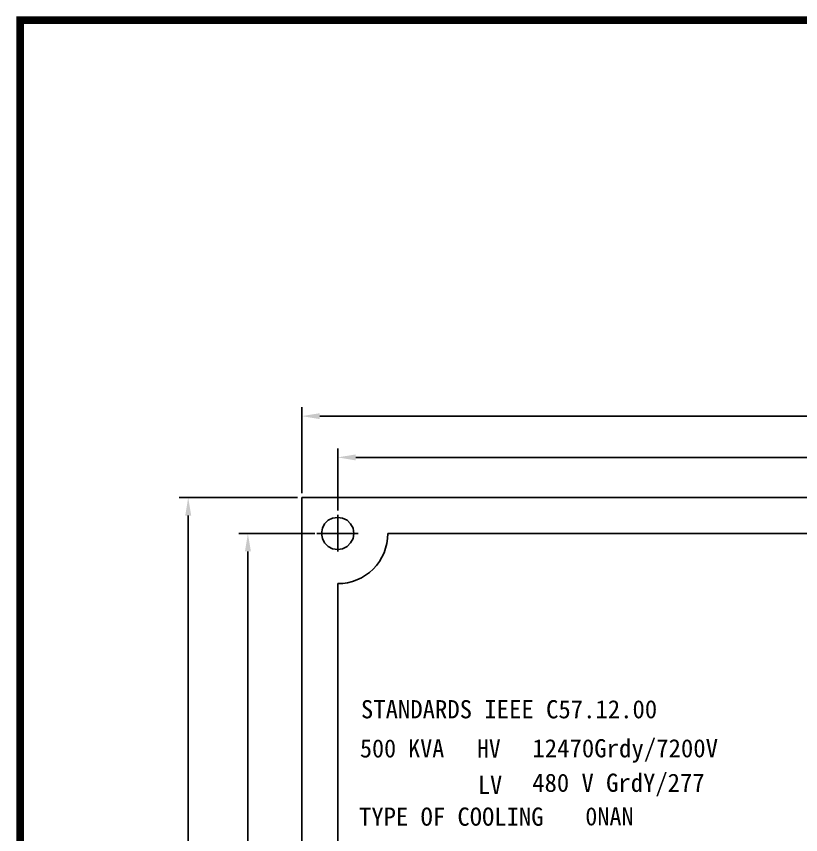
# Model space of a CAD drawing. Header units: millimetres. Extents: x 261789 to 272313, y -191856 to -185409.
# Drawn here: x 272094.9 to 272204.1, y -190878.4 to -190764.5 of the extents above; entities that cross this region are included whole.
import ezdxf

# ---------------------------------------------------------------- set-up
doc = ezdxf.new("R2010")
doc.units = ezdxf.units.MM
doc.header["$LTSCALE"] = 13
for name, color, linetype in [('1', 4, 'Continuous'), ('2', 3, 'Continuous'), ('PDF_Geometry', 7, 'Continuous')]:
    doc.layers.add(name, color=color, linetype=linetype)
doc.styles.add('PDF FangSong', font='simfang.ttf')
doc.styles.get("Standard").update_dxf_attribs({"font": 'gbenor.shx', "bigfont": 'gbcbig.shx'})
doc.dimstyles.new('ISO-25', dxfattribs={"dimtxt": 2.5, "dimasz": 2.5, "dimexe": 1.25, "dimexo": 0.625, "dimtad": 1, "dimtxsty": 'Standard', "dimcen": 2.5, "dimadec": 0, "dimazin": 0, "dimtfac": 1, "dimtmove": 0, "dimatfit": 3, "dimfxl": 1, "dimarcsym": 0})

# ---------------------------------------------------------------- blocks, each defined once
blk = doc.blocks.new('*D54')
at = {"layer": '2', "color": 0, "linetype": 'Continuous', "lineweight": -2}
for p, q in [((272139.6, -190833.29), (272139.6, -190824.66)), ((272279.57, -190833.29), (272279.57, -190824.66)), ((272142.1, -190825.91), (272277.07, -190825.91))]:
    blk.add_line(p, q, dxfattribs=at)
at = {"layer": '2', "color": 0, "linetype": 'Continuous'}
for points in [[(272142.1, -190825.5), (272142.1, -190826.33), (272139.6, -190825.91)], [(272277.07, -190825.5), (272277.07, -190826.33), (272279.57, -190825.91)]]:
    blk.add_solid(points, dxfattribs=at)
at = {"layer": 'Defpoints', "color": 0, "linetype": 'Continuous'}
for p in [(272279.57, -190825.91), (272139.6, -190833.92), (272279.57, -190833.92)]:
    blk.add_point(p, dxfattribs=at)
at = {"layer": '2', "color": 0, "linetype": 'Continuous', "insert": (272209.59, -190824.04), "char_height": 2.5, "attachment_point": 5}
blk.add_mtext('140', dxfattribs=at)
blk = doc.blocks.new('*D55')
at = {"layer": '2', "color": 0, "linetype": 'Continuous', "lineweight": -2}
for p, q in [((272134.6, -190830.88), (272134.6, -190818.92)), ((272284.63, -190830.88), (272284.63, -190818.92)), ((272137.1, -190820.17), (272282.13, -190820.17))]:
    blk.add_line(p, q, dxfattribs=at)
at = {"layer": '2', "color": 0, "linetype": 'Continuous'}
for points in [[(272137.1, -190819.76), (272137.1, -190820.59), (272134.6, -190820.17)], [(272282.13, -190819.76), (272282.13, -190820.59), (272284.63, -190820.17)]]:
    blk.add_solid(points, dxfattribs=at)
at = {"layer": 'Defpoints', "color": 0, "linetype": 'Continuous'}
for p in [(272284.63, -190820.17), (272134.6, -190831.5), (272284.63, -190831.5)]:
    blk.add_point(p, dxfattribs=at)
at = {"layer": '2', "color": 0, "linetype": 'Continuous', "insert": (272209.61, -190818.3), "char_height": 2.5, "attachment_point": 5}
blk.add_mtext('150', dxfattribs=at)
blk = doc.blocks.new('*D56')
at = {"layer": '2', "color": 0, "linetype": 'Continuous', "lineweight": -2}
for p, q in [((272136.39, -190836.5), (272125.84, -190836.5)), ((272127.09, -190999.02), (272127.09, -190839)), ((272136.39, -191001.52), (272125.84, -191001.52))]:
    blk.add_line(p, q, dxfattribs=at)
at = {"layer": '2', "color": 0, "linetype": 'Continuous'}
for points in [[(272126.68, -190839), (272127.51, -190839), (272127.09, -190836.5)], [(272126.68, -190999.02), (272127.51, -190999.02), (272127.09, -191001.52)]]:
    blk.add_solid(points, dxfattribs=at)
at = {"layer": 'Defpoints', "color": 0, "linetype": 'Continuous'}
for p in [(272127.09, -190836.5), (272137.02, -190836.5), (272137.02, -191001.52)]:
    blk.add_point(p, dxfattribs=at)
at = {"layer": '2', "color": 0, "linetype": 'Continuous', "insert": (272125.22, -190919.01), "char_height": 2.5, "attachment_point": 5, "rotation": 90}
blk.add_mtext('165', dxfattribs=at)
blk = doc.blocks.new('*D57')
at = {"layer": '2', "color": 0, "linetype": 'Continuous', "lineweight": -2}
for p, q in [((272133.98, -190831.5), (272117.53, -190831.5)), ((272118.78, -190834), (272118.78, -191004.02)), ((272133.98, -191006.52), (272117.53, -191006.52))]:
    blk.add_line(p, q, dxfattribs=at)
at = {"layer": '2', "color": 0, "linetype": 'Continuous'}
for points in [[(272118.37, -190834), (272119.2, -190834), (272118.78, -190831.5)], [(272118.37, -191004.02), (272119.2, -191004.02), (272118.78, -191006.52)]]:
    blk.add_solid(points, dxfattribs=at)
at = {"layer": 'Defpoints', "color": 0, "linetype": 'Continuous'}
for p in [(272134.6, -190831.5), (272118.78, -191006.52), (272134.6, -191006.52)]:
    blk.add_point(p, dxfattribs=at)
at = {"layer": '2', "color": 0, "linetype": 'Continuous', "insert": (272116.91, -190919.01), "char_height": 2.5, "attachment_point": 5, "rotation": 90}
blk.add_mtext('175', dxfattribs=at)

msp = doc.modelspace()

# ---------------------------------------------------------------- linework, layer by layer
at = {"layer": '1', "color": 0, "linetype": 'Continuous'}
msp.add_line((272095.379, -191114.084), (272095.379, -190765.064), dxfattribs=at)
at = {"layer": '1', "const_width": 1.05}
msp.add_lwpolyline([(272095.379, -190765.064), (272312.729, -190765.064), (272312.729, -191114.084), (272095.379, -191114.084), (272095.379, -190765.064), (272312.729, -190765.064)], dxfattribs=at)
at = {"layer": 'PDF_Geometry', "lineweight": 25}
for points in [[(272134.604, -190831.504), (272284.625, -190831.504), (272284.625, -191006.519), (272134.604, -191006.519), (272134.604, -190831.504)], [(272141.849, -190836.503), (272141.737, -190835.773), (272141.4, -190835.155), (272140.895, -190834.649), (272140.277, -190834.368), (272139.603, -190834.256), (272138.873, -190834.368), (272138.255, -190834.649), (272137.749, -190835.155), (272137.468, -190835.773), (272137.356, -190836.503), (272137.468, -190837.177), (272137.749, -190837.795), (272138.255, -190838.3), (272138.873, -190838.637), (272139.603, -190838.749), (272140.277, -190838.637), (272140.895, -190838.3), (272141.4, -190837.795), (272141.737, -190837.177), (272141.849, -190836.503)], [(272139.603, -190839.03), (272139.603, -190833.919)], [(272136.682, -190836.503), (272142.467, -190836.503)], [(272137.019, -190836.503), (272142.13, -190836.503)], [(272146.567, -190836.503), (272272.605, -190836.503)], [(272139.603, -190994.5), (272139.603, -190843.467)]]:
    msp.add_lwpolyline(points, dxfattribs=at)
msp.add_arc((272139.637, -190836.557), 6.925, 269.71884, 0.45049, dxfattribs=at)

# ---------------------------------------------------------------- texts
at = {"layer": '2', "linetype": 'Continuous', "style": 'PDF FangSong'}
msp.add_text('12470Grdy/7200V', height=2.53409, dxfattribs=at).set_placement((272166.696, -190867.652))
at = {"layer": '2', "linetype": 'Continuous', "char_height": 2.53409, "attachment_point": 7, "style": 'PDF FangSong'}
for s, insert in [('\\W0.996897;STANDARDS IEEE C57.12.00', (272142.832, -190862.266)), ('{\\W0.9728;500 KVA}', (272142.698, -190867.711)), ('\\W0.950748;HV', (272159.007, -190867.682)), ('{\\W0.9944;480 V GrdY/277}', (272166.682, -190873.069)), ('\\W0.979087;LV', (272159.123, -190872.736)), ('\\W0.993250;TYPE OF COOLING', (272142.571, -190877.21)), ('{\\W0.9759;0NAN}', (272174.067, -190877.167))]:
    msp.add_mtext(s, dxfattribs=dict(at, insert=insert))

# ---------------------------------------------------------------- dimensions: what is measured, and where the dimension line sits
at = {"layer": '2', "linetype": 'Continuous'}
for base, p1, p2, picture, middle in [((272284.625, -190820.173), (272134.604, -190831.504), (272284.625, -190831.504), '*D55', (272209.615, -190818.298)), ((272279.57, -190825.913), (272139.603, -190833.919), (272279.57, -190833.919), '*D54', (272209.586, -190824.038))]:
    dim = msp.add_linear_dim(base=base, p1=p1, p2=p2, dimstyle='ISO-25', override={"dimdec": 0}, dxfattribs=at)
    dim.commit()
    dim.dimension.update_dxf_attribs({"geometry": picture, "text_midpoint": middle})
for base, p1, p2, picture, middle in [((272118.782, -191006.519), (272134.604, -190831.504), (272134.604, -191006.519), '*D57', (272116.907, -190919.012)), ((272127.094, -190836.503), (272137.019, -191001.52), (272137.019, -190836.503), '*D56', (272125.219, -190919.012))]:
    dim = msp.add_linear_dim(base=base, p1=p1, p2=p2, angle=90, dimstyle='ISO-25', override={"dimdec": 0}, dxfattribs=at)
    dim.commit()
    dim.dimension.update_dxf_attribs({"geometry": picture, "text_midpoint": middle})

doc.saveas('drawing.dxf')
